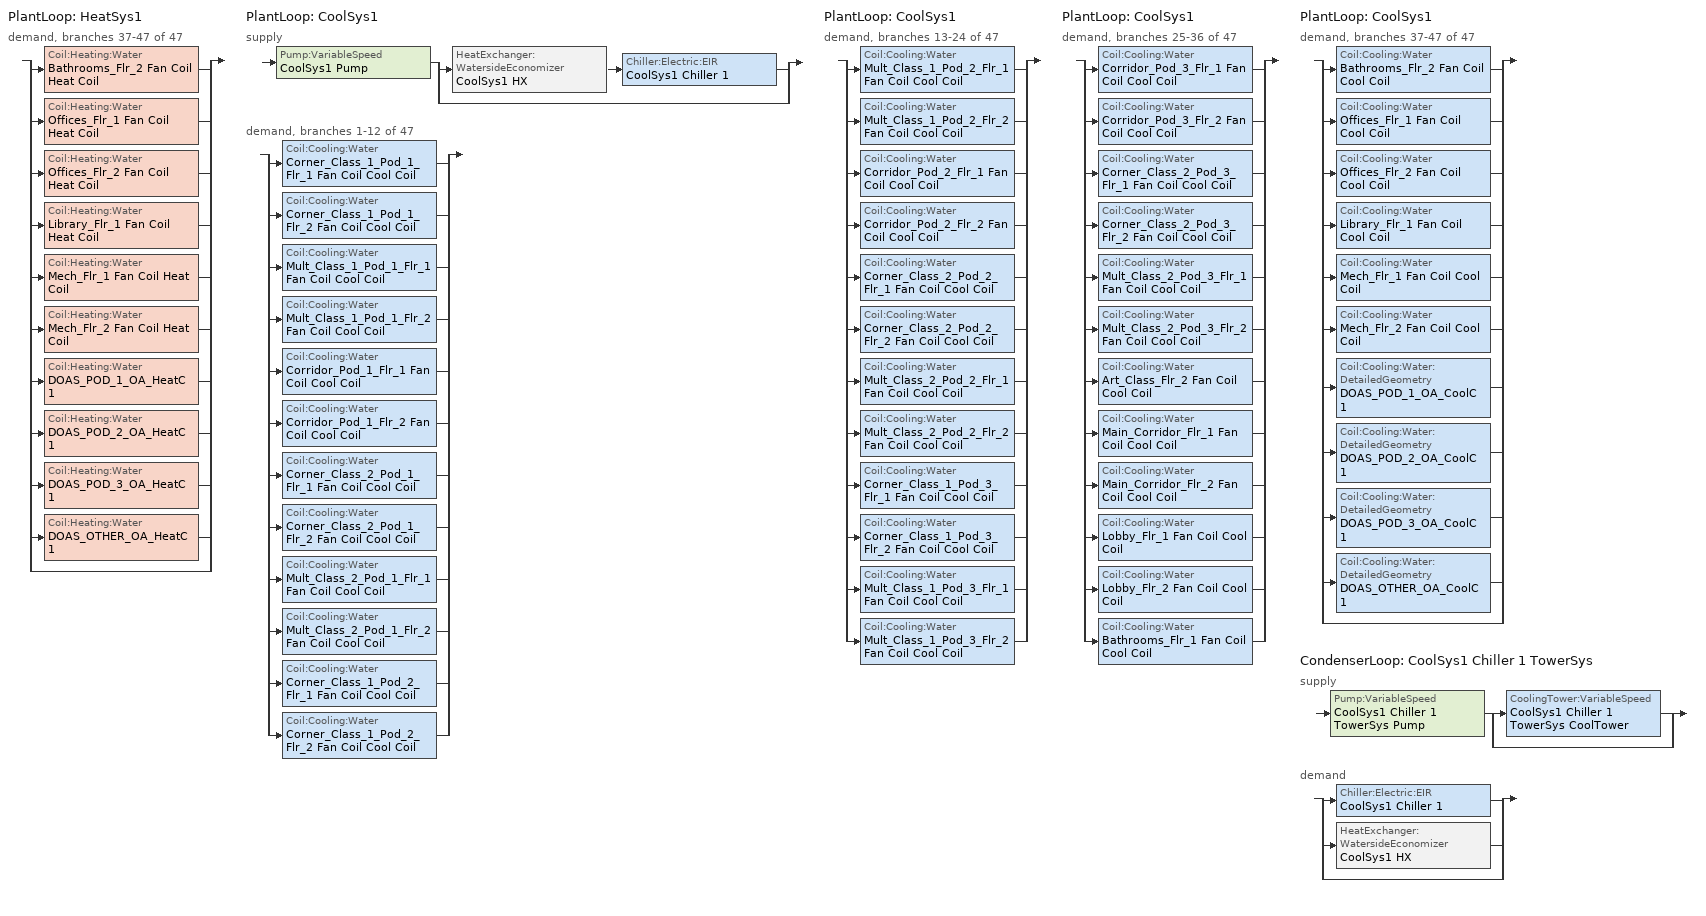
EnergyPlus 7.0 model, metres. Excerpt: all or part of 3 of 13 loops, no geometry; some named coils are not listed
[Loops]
PlantLoop 'HeatSys1'
 demand, branches 37-47 of 47: split
  | Coil:Heating:Water 'Bathrooms_Flr_2 Fan Coil Heat Coil'
  | Coil:Heating:Water 'Offices_Flr_1 Fan Coil Heat Coil'
  | Coil:Heating:Water 'Offices_Flr_2 Fan Coil Heat Coil'
  | Coil:Heating:Water 'Library_Flr_1 Fan Coil Heat Coil'
  | Coil:Heating:Water 'Mech_Flr_1 Fan Coil Heat Coil'
  | Coil:Heating:Water 'Mech_Flr_2 Fan Coil Heat Coil'
  | Coil:Heating:Water 'DOAS_POD_1_OA_HeatC 1'
  | Coil:Heating:Water 'DOAS_POD_2_OA_HeatC 1'
  | Coil:Heating:Water 'DOAS_POD_3_OA_HeatC 1'
  | Coil:Heating:Water 'DOAS_OTHER_OA_HeatC 1'
  | bypass
PlantLoop 'CoolSys1'
 supply: Pump:VariableSpeed 'CoolSys1 Pump' > split
  | HeatExchanger:WatersideEconomizer 'CoolSys1 HX' > Chiller:Electric:EIR 'CoolSys1 Chiller 1'
  | bypass
 demand, branches 1-12 of 47: split
  | Coil:Cooling:Water 'Corner_Class_1_Pod_1_Flr_1 Fan Coil Cool Coil'
  | Coil:Cooling:Water 'Corner_Class_1_Pod_1_Flr_2 Fan Coil Cool Coil'
  | Coil:Cooling:Water 'Mult_Class_1_Pod_1_Flr_1 Fan Coil Cool Coil'
  | Coil:Cooling:Water 'Mult_Class_1_Pod_1_Flr_2 Fan Coil Cool Coil'
  | Coil:Cooling:Water 'Corridor_Pod_1_Flr_1 Fan Coil Cool Coil'
  | Coil:Cooling:Water 'Corridor_Pod_1_Flr_2 Fan Coil Cool Coil'
  | Coil:Cooling:Water 'Corner_Class_2_Pod_1_Flr_1 Fan Coil Cool Coil'
  | Coil:Cooling:Water 'Corner_Class_2_Pod_1_Flr_2 Fan Coil Cool Coil'
  | Coil:Cooling:Water 'Mult_Class_2_Pod_1_Flr_1 Fan Coil Cool Coil'
  | Coil:Cooling:Water 'Mult_Class_2_Pod_1_Flr_2 Fan Coil Cool Coil'
  | Coil:Cooling:Water 'Corner_Class_1_Pod_2_Flr_1 Fan Coil Cool Coil'
  | Coil:Cooling:Water 'Corner_Class_1_Pod_2_Flr_2 Fan Coil Cool Coil'
PlantLoop 'CoolSys1'
 demand, branches 13-24 of 47: split
  | Coil:Cooling:Water 'Mult_Class_1_Pod_2_Flr_1 Fan Coil Cool Coil'
  | Coil:Cooling:Water 'Mult_Class_1_Pod_2_Flr_2 Fan Coil Cool Coil'
  | Coil:Cooling:Water 'Corridor_Pod_2_Flr_1 Fan Coil Cool Coil'
  | Coil:Cooling:Water 'Corridor_Pod_2_Flr_2 Fan Coil Cool Coil'
  | Coil:Cooling:Water 'Corner_Class_2_Pod_2_Flr_1 Fan Coil Cool Coil'
  | Coil:Cooling:Water 'Corner_Class_2_Pod_2_Flr_2 Fan Coil Cool Coil'
  | Coil:Cooling:Water 'Mult_Class_2_Pod_2_Flr_1 Fan Coil Cool Coil'
  | Coil:Cooling:Water 'Mult_Class_2_Pod_2_Flr_2 Fan Coil Cool Coil'
  | Coil:Cooling:Water 'Corner_Class_1_Pod_3_Flr_1 Fan Coil Cool Coil'
  | Coil:Cooling:Water 'Corner_Class_1_Pod_3_Flr_2 Fan Coil Cool Coil'
  | Coil:Cooling:Water 'Mult_Class_1_Pod_3_Flr_1 Fan Coil Cool Coil'
  | Coil:Cooling:Water 'Mult_Class_1_Pod_3_Flr_2 Fan Coil Cool Coil'
PlantLoop 'CoolSys1'
 demand, branches 25-36 of 47: split
  | Coil:Cooling:Water 'Corridor_Pod_3_Flr_1 Fan Coil Cool Coil'
  | Coil:Cooling:Water 'Corridor_Pod_3_Flr_2 Fan Coil Cool Coil'
  | Coil:Cooling:Water 'Corner_Class_2_Pod_3_Flr_1 Fan Coil Cool Coil'
  | Coil:Cooling:Water 'Corner_Class_2_Pod_3_Flr_2 Fan Coil Cool Coil'
  | Coil:Cooling:Water 'Mult_Class_2_Pod_3_Flr_1 Fan Coil Cool Coil'
  | Coil:Cooling:Water 'Mult_Class_2_Pod_3_Flr_2 Fan Coil Cool Coil'
  | Coil:Cooling:Water 'Art_Class_Flr_2 Fan Coil Cool Coil'
  | Coil:Cooling:Water 'Main_Corridor_Flr_1 Fan Coil Cool Coil'
  | Coil:Cooling:Water 'Main_Corridor_Flr_2 Fan Coil Cool Coil'
  | Coil:Cooling:Water 'Lobby_Flr_1 Fan Coil Cool Coil'
  | Coil:Cooling:Water 'Lobby_Flr_2 Fan Coil Cool Coil'
  | Coil:Cooling:Water 'Bathrooms_Flr_1 Fan Coil Cool Coil'
PlantLoop 'CoolSys1'
 demand, branches 37-47 of 47: split
  | Coil:Cooling:Water 'Bathrooms_Flr_2 Fan Coil Cool Coil'
  | Coil:Cooling:Water 'Offices_Flr_1 Fan Coil Cool Coil'
  | Coil:Cooling:Water 'Offices_Flr_2 Fan Coil Cool Coil'
  | Coil:Cooling:Water 'Library_Flr_1 Fan Coil Cool Coil'
  | Coil:Cooling:Water 'Mech_Flr_1 Fan Coil Cool Coil'
  | Coil:Cooling:Water 'Mech_Flr_2 Fan Coil Cool Coil'
  | Coil:Cooling:Water:DetailedGeometry 'DOAS_POD_1_OA_CoolC 1'
  | Coil:Cooling:Water:DetailedGeometry 'DOAS_POD_2_OA_CoolC 1'
  | Coil:Cooling:Water:DetailedGeometry 'DOAS_POD_3_OA_CoolC 1'
  | Coil:Cooling:Water:DetailedGeometry 'DOAS_OTHER_OA_CoolC 1'
  | bypass
CondenserLoop 'CoolSys1 Chiller 1 TowerSys'
 supply: Pump:VariableSpeed 'CoolSys1 Chiller 1 TowerSys Pump' > split
  | CoolingTower:VariableSpeed 'CoolSys1 Chiller 1 TowerSys CoolTower'
  | bypass
 demand: split
  | Chiller:Electric:EIR 'CoolSys1 Chiller 1'
  | HeatExchanger:WatersideEconomizer 'CoolSys1 HX'
  | bypass
[ZoneHVAC:FourPipeFanCoil] Availability Schedule=ALWAYS_ON; Capacity Control Method {ConstantFanVariableFlow | CyclingFan | VariableFanVariableFlow | VariableFanConstantFlow}=CyclingFan; Maximum Supply Air Flow Rate=AUTOSIZE; Maximum Outdoor Air Flow Rate=0; Maximum Cold Water Flow Rate=AUTOSIZE; Minimum Cold Water Flow Rate=0; Cooling Convergence Tolerance=0.001; Maximum Hot Water Flow Rate=AUTOSIZE; Minimum Hot Water Flow Rate=0; Heating Convergence Tolerance=0.001
Name | Fan | Cooling Coil | Heating Coil
Bathrooms_Flr_2 Fan Coil | Bathrooms_Flr_2 Fan Coil Fan | Bathrooms_Flr_2 Fan Coil Cool Coil | Bathrooms_Flr_2 Fan Coil Heat Coil
Offices_Flr_1 Fan Coil | Offices_Flr_1 Fan Coil Fan | Offices_Flr_1 Fan Coil Cool Coil | Offices_Flr_1 Fan Coil Heat Coil
Offices_Flr_2 Fan Coil | Offices_Flr_2 Fan Coil Fan | Offices_Flr_2 Fan Coil Cool Coil | Offices_Flr_2 Fan Coil Heat Coil
Library_Flr_1 Fan Coil | Library_Flr_1 Fan Coil Fan | Library_Flr_1 Fan Coil Cool Coil | Library_Flr_1 Fan Coil Heat Coil
Mech_Flr_1 Fan Coil | Mech_Flr_1 Fan Coil Fan | Mech_Flr_1 Fan Coil Cool Coil | Mech_Flr_1 Fan Coil Heat Coil
Mech_Flr_2 Fan Coil | Mech_Flr_2 Fan Coil Fan | Mech_Flr_2 Fan Coil Cool Coil | Mech_Flr_2 Fan Coil Heat Coil
[Fan:OnOff] Availability Schedule=ALWAYS_ON; Fan Efficiency=0.5; Pressure Rise=75; Maximum Flow Rate=AUTOSIZE; Motor Efficiency=0.9; Motor In Airstream Fraction=1
Corner_Class_1_Pod_1_Flr_1 Fan Coil Fan; Corner_Class_1_Pod_1_Flr_2 Fan Coil Fan; Mult_Class_1_Pod_1_Flr_1 Fan Coil Fan; Mult_Class_1_Pod_1_Flr_2 Fan Coil Fan; Corridor_Pod_1_Flr_1 Fan Coil Fan; Corridor_Pod_1_Flr_2 Fan Coil Fan; Corner_Class_2_Pod_1_Flr_1 Fan Coil Fan; Corner_Class_2_Pod_1_Flr_2 Fan Coil Fan; Mult_Class_2_Pod_1_Flr_1 Fan Coil Fan; Mult_Class_2_Pod_1_Flr_2 Fan Coil Fan; Corner_Class_1_Pod_2_Flr_1 Fan Coil Fan; Corner_Class_1_Pod_2_Flr_2 Fan Coil Fan; Mult_Class_1_Pod_2_Flr_1 Fan Coil Fan; Mult_Class_1_Pod_2_Flr_2 Fan Coil Fan; Corridor_Pod_2_Flr_1 Fan Coil Fan; Corridor_Pod_2_Flr_2 Fan Coil Fan; Corner_Class_2_Pod_2_Flr_1 Fan Coil Fan; Corner_Class_2_Pod_2_Flr_2 Fan Coil Fan; Mult_Class_2_Pod_2_Flr_1 Fan Coil Fan; Mult_Class_2_Pod_2_Flr_2 Fan Coil Fan; Corner_Class_1_Pod_3_Flr_1 Fan Coil Fan; Corner_Class_1_Pod_3_Flr_2 Fan Coil Fan; Mult_Class_1_Pod_3_Flr_1 Fan Coil Fan; Mult_Class_1_Pod_3_Flr_2 Fan Coil Fan; Corridor_Pod_3_Flr_1 Fan Coil Fan; Corridor_Pod_3_Flr_2 Fan Coil Fan; Corner_Class_2_Pod_3_Flr_1 Fan Coil Fan; Corner_Class_2_Pod_3_Flr_2 Fan Coil Fan; Mult_Class_2_Pod_3_Flr_1 Fan Coil Fan; Mult_Class_2_Pod_3_Flr_2 Fan Coil Fan; Art_Class_Flr_2 Fan Coil Fan; Main_Corridor_Flr_1 Fan Coil Fan; Main_Corridor_Flr_2 Fan Coil Fan; Lobby_Flr_1 Fan Coil Fan; Lobby_Flr_2 Fan Coil Fan; Bathrooms_Flr_1 Fan Coil Fan; Bathrooms_Flr_2 Fan Coil Fan; Offices_Flr_1 Fan Coil Fan; Offices_Flr_2 Fan Coil Fan; Library_Flr_1 Fan Coil Fan; Mech_Flr_1 Fan Coil Fan; Mech_Flr_2 Fan Coil Fan
[Coil:Heating:Water] Availability Schedule=ALWAYS_ON; U-Factor Times Area Value {W/K}=AUTOSIZE; Maximum Water Flow Rate {m3/s}=AUTOSIZE; Coil Peformance input method=UFactorTimesAreaAndDesignWaterFlowRate; Nominal Capacity=AUTOSIZE; Design Inlet Water Temperature=82.2; Design Inlet Air Temperature=16.6; Design Outlet Water Temperature=71.1; Design Outlet Air Temperature=32.2; Rated Ratio for Air and Water Convection=1
Bathrooms_Flr_2 Fan Coil Heat Coil; Offices_Flr_1 Fan Coil Heat Coil; Offices_Flr_2 Fan Coil Heat Coil; Library_Flr_1 Fan Coil Heat Coil; Mech_Flr_1 Fan Coil Heat Coil; Mech_Flr_2 Fan Coil Heat Coil
[Coil:Cooling:Water] Availability Schedule=ALWAYS_ON; Design Water Flow Rate {m3/s}=AUTOSIZE; Design Air Flow Rate {m3/s}=AUTOSIZE; Design Inlet Water Temperature {C}=AUTOSIZE; Design Inlet Air Temperature {C}=AUTOSIZE; Design Outlet Air Temperature {C}=AUTOSIZE; Design Inlet Humidity Ratio {kg-H2O/kg-air}=AUTOSIZE; Design Outlet Humidity Ratio {kg-H2O/kg-air}=AUTOSIZE; Type of Analysise {*******}=SimpleAnalysis; Heat Exchanger Configuration {*********}=CrossFlow
Corner_Class_1_Pod_1_Flr_1 Fan Coil Cool Coil; Corner_Class_1_Pod_1_Flr_2 Fan Coil Cool Coil; Mult_Class_1_Pod_1_Flr_1 Fan Coil Cool Coil; Mult_Class_1_Pod_1_Flr_2 Fan Coil Cool Coil; Corridor_Pod_1_Flr_1 Fan Coil Cool Coil; Corridor_Pod_1_Flr_2 Fan Coil Cool Coil; Corner_Class_2_Pod_1_Flr_1 Fan Coil Cool Coil; Corner_Class_2_Pod_1_Flr_2 Fan Coil Cool Coil; Mult_Class_2_Pod_1_Flr_1 Fan Coil Cool Coil; Mult_Class_2_Pod_1_Flr_2 Fan Coil Cool Coil; Corner_Class_1_Pod_2_Flr_1 Fan Coil Cool Coil; Corner_Class_1_Pod_2_Flr_2 Fan Coil Cool Coil; Mult_Class_1_Pod_2_Flr_1 Fan Coil Cool Coil; Mult_Class_1_Pod_2_Flr_2 Fan Coil Cool Coil; Corridor_Pod_2_Flr_1 Fan Coil Cool Coil; Corridor_Pod_2_Flr_2 Fan Coil Cool Coil; Corner_Class_2_Pod_2_Flr_1 Fan Coil Cool Coil; Corner_Class_2_Pod_2_Flr_2 Fan Coil Cool Coil; Mult_Class_2_Pod_2_Flr_1 Fan Coil Cool Coil; Mult_Class_2_Pod_2_Flr_2 Fan Coil Cool Coil; Corner_Class_1_Pod_3_Flr_1 Fan Coil Cool Coil; Corner_Class_1_Pod_3_Flr_2 Fan Coil Cool Coil; Mult_Class_1_Pod_3_Flr_1 Fan Coil Cool Coil; Mult_Class_1_Pod_3_Flr_2 Fan Coil Cool Coil; Corridor_Pod_3_Flr_1 Fan Coil Cool Coil; Corridor_Pod_3_Flr_2 Fan Coil Cool Coil; Corner_Class_2_Pod_3_Flr_1 Fan Coil Cool Coil; Corner_Class_2_Pod_3_Flr_2 Fan Coil Cool Coil; Mult_Class_2_Pod_3_Flr_1 Fan Coil Cool Coil; Mult_Class_2_Pod_3_Flr_2 Fan Coil Cool Coil; Art_Class_Flr_2 Fan Coil Cool Coil; Main_Corridor_Flr_1 Fan Coil Cool Coil; Main_Corridor_Flr_2 Fan Coil Cool Coil; Lobby_Flr_1 Fan Coil Cool Coil; Lobby_Flr_2 Fan Coil Cool Coil; Bathrooms_Flr_1 Fan Coil Cool Coil; Bathrooms_Flr_2 Fan Coil Cool Coil; Offices_Flr_1 Fan Coil Cool Coil; Offices_Flr_2 Fan Coil Cool Coil; Library_Flr_1 Fan Coil Cool Coil; Mech_Flr_1 Fan Coil Cool Coil; Mech_Flr_2 Fan Coil Cool Coil
[SetpointManager:Scheduled]
CoolSys1 Loop Setpoint Manager: Control Variable {TEMP}=Temperature; Schedule=CW-Loop-Temp-Schedule; Setpoint Node=CoolSys1 Supply Outlet Node
[PlantLoop]
CoolSys1: Fluid Type {WATER}=Water; Loop Equipment Operation Scheme=CoolSys1 Loop Operation Scheme List; Maximum Loop Temperature {C}=98; Minimum Loop Temperature {C}=1; Maximum Loop Flow Rate {m3/s}=AUTOSIZE; Minimum Loop Flow Rate {m3/s}=0; Loop Volume {m3}=AUTOSIZE; Load Distribution Scheme {OPTIMAL | SEQUENTIAL}=Optimal
[Sizing:Plant]
Name | Loop Type {COOLING | HEATING} | Design Loop Exit Temperature {C} | Design Loop Temperature Difference {C} | Loop Type {COOLING | HEATING | CONDENSER}
CoolSys1 | Cooling | 6.67 | 6.67
CoolSys1 Chiller 1 TowerSys |  | 29.4 | 5.6 | CONDENSER
[PlantEquipmentOperationSchemes]
CoolSys1 Loop Operation Scheme List: Control Scheme 1 Object Type {*******}=PlantEquipmentOperation:CoolingLoad; Control Scheme 1=CoolSys1 Operation Scheme; Control Scheme 1 Schedule=PlantOnSched
[PlantEquipmentList]
CoolSys1 Equipment List: CoolSys1 HX, CoolSys1 Chiller 1
[Pump:VariableSpeed] Rated Flow Rate {m3/s}=AUTOSIZE; Rated Power Consumption {W}=AUTOSIZE; Motor Efficiency=0.9; Fraction of Motor Inefficiencies to Fluid Stream=0; Coefficient 1 of the Part Load Performance Curve=0; Coefficient 2 of the Part Load Performance Curve=0.0216; Coefficient 3 of the Part Load Performance Curve=-0.0325; Coefficient 4 of the Part Load Performance Curve=1.0095; Minimum Flow Rate {m3/s}=0; Pump Control Type {Continuous | Intermittent}=Intermittent
Name | Rated Pump Head {Pa} [179352 Pa = 60 ft]
CoolSys1 Pump | 149453
CoolSys1 Chiller 1 TowerSys Pump | 134508
[PlantEquipmentOperation:CoolingLoad] Load Range 1 Lower Limit {W}=0
Name | Load Range 1 Upper Limit {W} | Priority Control 1 Equipment List
CoolSys1 Operation Scheme | 100000000000000 | CoolSys1 Equipment List
CoolSys1 Chiller 1 TowerSys Operation Scheme | 1000000000000 | CoolSys1 Chiller 1 TowerSys Equipment List
[HeatExchanger:WatersideEconomizer]
CoolSys1 HX: Heat Exchanger Type {PlateFrame | CounterFlow | ParallelFlow}=CounterFlow; Availability Schedule=ALWAYS_ON; Chilled Water Side Maximum Flow Rate {m3/s}=AUTOSIZE; Condenser Side Maximum Flow Rate {m3/s}=AUTOSIZE; Heat Exchanger U-Factor Times Area Value {W/K}=AUTOSIZE; Minimum Temperature Difference to Activate Heat Exchanger {delta C}=2
[Chiller:Electric:EIR]
CoolSys1 Chiller 1: Reference Capacity {W}=AUTOSIZE; Reference COP { }=6.1; Reference Leaving Chilled Water Temperature {C}=6.67; Reference Entering Condenser Fluid Temperature {C}=29.4; Reference Chilled Water Flow Rate {m3/s}=AUTOSIZE; Reference Condenser Water Flow Rate {m3/s}=AUTOSIZE; Cooling Capacity Function of Temperature Curve=CoolSys1 Chiller 1 ClgCapFuncTempCurve; Electric Input to Cooling Output Ratio Function of Temperature Curve=CoolSys1 Chiller 1 EirFuncTempCurve; Electric Input to Cooling Output Ratio Function of Part Load Ratio Curve=CoolSys1 Chiller 1 EirFuncPlrCurve; Minimum Part Load Ratio=0.15; Maximum Part Load Ratio=1; Optimum Part Load Ratio=1; Minimum Unloading Ratio=0.25; Condenser Type=WaterCooled; Condenser Fan Power Ratio {W/W}=0; Leaving Chilled Water Lower Temperature Limit {C}=2; Chiller Flow Mode=ConstantFlow; Design Heat Recovery Water Flow Rate {m3/s}=0; Sizing Factor=1
[CondenserLoop]
CoolSys1 Chiller 1 TowerSys: Fluid Type {WATER}=Water; Loop Equipment Operation Scheme=CoolSys1 Chiller 1 TowerSys Loop Operation Scheme List; Maximum Loop Temperature {C}=80; Minimum Loop Temperature {C}=5; Maximum Loop Flow Rate {m3/s}=AUTOSIZE; Minimum Loop Flow Rate {m3/s}=0; Loop Volume {m3}=AUTOSIZE; Load Distribution Scheme {OPTIMAL | SEQUENTIAL}=Sequential
[SetpointManager:FollowOutdoorAirTemperature]
CoolSys1 Chiller 1 TowerSys Condenser Control: Control Variable { Temperature | Others }=Temperature; Reference Temperature Type=OutdoorAirWetBulb; Offset Temperature Difference=0; Maximum Setpoint Temperature=80; Minimum Setpoint Temperature=5; Setpoint Node or NodeList=CoolSys1 Chiller 1 TowerSys Supply Outlet Node
[CondenserEquipmentOperationSchemes]
CoolSys1 Chiller 1 TowerSys Loop Operation Scheme List: Control Scheme 1 Object Type {*******}=PlantEquipmentOperation:CoolingLoad; Control Scheme 1=CoolSys1 Chiller 1 TowerSys Operation Scheme; Control Scheme 1 Schedule=PlantOnSched
[CondenserEquipmentList]
CoolSys1 Chiller 1 TowerSys Equipment List: CoolSys1 Chiller 1 TowerSys CoolTower
[CoolingTower:VariableSpeed]
CoolSys1 Chiller 1 TowerSys CoolTower: Tower Model Type=CoolToolsCrossFlow; Design Inlet Air Wet-Bulb Temperature {C}=25.5556; Design Approach Temperature {C}=3.8889; Design Range Temperature {C}=5.5556; Design Water Flow Rate {m3/s}=AUTOSIZE; Design Air Flow Rate {m3/s}=AUTOSIZE; Design Fan Power {W}=AUTOSIZE; Fan Power Ratio Function of Air Flow Rate Ratio Curve=CoolSys1 Chiller 1 TowerSys CoolTowerFanRatioCurve; Minimum Air Flow Ratio=0.2; Fraction of Tower Capacity in Free Convection Regime=0.125; Basin Heater Capacity {W/K}=0; Basin Heater Setpoint Temperature {C}=2; Evaporation Loss Mode {LossFactor | SaturatedExit}=SaturatedExit; Evaporation Loss Factor=0.2; Drift Loss Percent=0.008; Blowdown Calculation Mode {ConcentrationRatio | ScheduledRate}=ConcentrationRatio; Blowdown Concentration Ratio=3; Number of Cells=1; Cell Control {MinimalCell | MaximalCell}=MinimalCell; Cell Minimum Water Flow Rate Fraction=0.33; Cell Maximum Water Flow Rate Fraction=2.5; Sizing Factor=1
[Schedule:Compact]
Always_On: On/Off, Through: 12/31, For: AllDays, Until: 24:00, 1
PlantOnSched: Any Number, Through: 12/31, For: AllDays, Until: 24:00, 1
CW-Loop-Temp-Schedule: Temperature, Through: 12/31, For: AllDays, Until: 24:00, 6.7
[Curve:Cubic]
CoolSys1 Chiller 1 TowerSys CoolTowerFanRatioCurve: Coefficient 1 {x^0}=-0.0093; Coefficient 2 {x^1}=0.0512; Coefficient 3 {x^2}=-0.0838; Coefficient 4 {x^3}=1.0419; Minimum Value of x=0.15; Maximum Value of x=1
[Curve:Biquadratic] Minimum Value of x=0; Maximum Value of x=20; Minimum Value of y=0; Maximum Value of y=50
Name | Coefficient1 Const | Coefficient2 x | Coefficient3 x**2 | Coefficient4 y | Coefficient5 y**2 | Coefficient6 x*y
CoolSys1 Chiller 1 ClgCapFuncTempCurve | 1.07E+00 | 4.29E-02 | 4.17E-04 | -0.0081 | -4.02e-05 | -0.000386
CoolSys1 Chiller 1 EirFuncTempCurve | 4.68E-01 | -0.0138 | 6.98E-04 | 1.09E-02 | 4.62E-04 | -0.000682
[Curve:Quadratic]
CoolSys1 Chiller 1 EirFuncPlrCurve: Coefficient1 Const=1.41E-01; Coefficient2 x=6.55E-01; Coefficient3 x**2=2.03E-01; Minimum Value of x=0; Maximum Value of x=1.2
